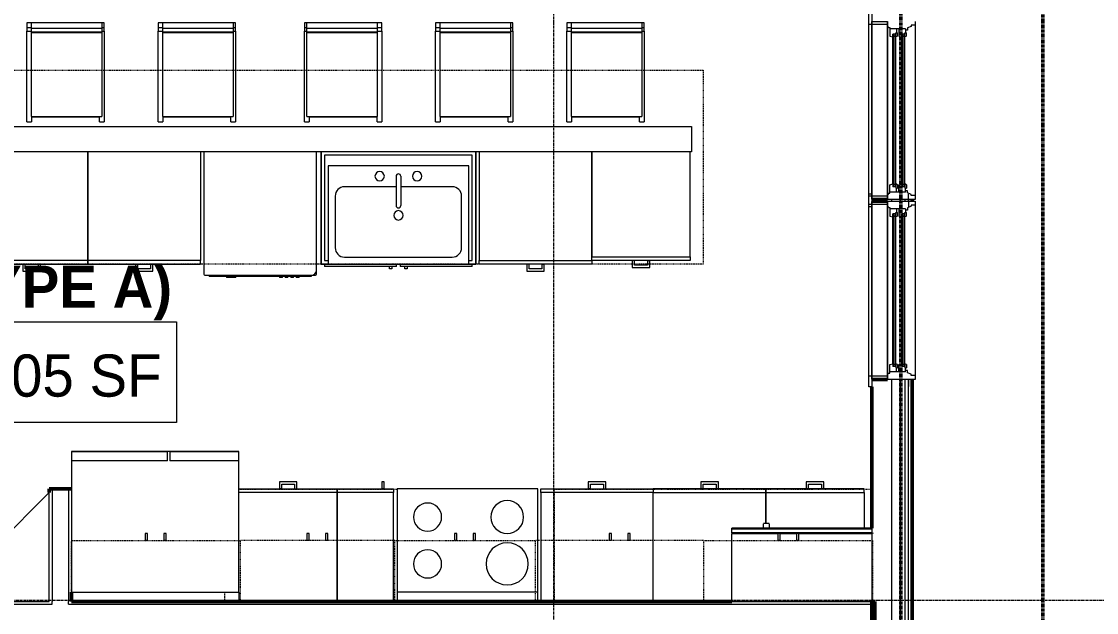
# Model space of a CAD drawing. Header units: inches. Extents: x -4266 to -1814, y 9706 to 12441.
# Drawn here: x -2286.9 to -2057.5, y 11844.6 to 11970.8 of the extents above; entities that cross this region are included whole.
import ezdxf

# ---------------------------------------------------------------- set-up
doc = ezdxf.new("R2010")
doc.units = ezdxf.units.IN
doc.header["$MEASUREMENT"] = 0
for name, pattern in [('Dash', [0.25, 0.125, -0.125]), ('Dash 1_16_', [0.125, 0.0625, -0.0625]), ('Grid Line 1_2_', [0.875, 0.5, -0.125, 0.125, -0.125])]:
    doc.linetypes.add(name, pattern=pattern)
for name, color, linetype, lineweight in [('A-AREA-IDEN', 2, 'Continuous', 9), ('A-GLAZ-1', 7, 'Continuous', 9), ('A-GLAZ-2', 50, 'Continuous', 20), ('A-WALL-3', 250, 'Continuous', 50), ('A-WALL-4', 10, 'Continuous', 13), ('C-PROP-LINE-2', 91, 'Dash 1_16_', 50), ('I-FURN-1', 7, 'Continuous', 9), ('P-SANR-FIXT-2', 7, 'Continuous', 9), ('Q-CASE-2', 7, 'Continuous', 9), ('Q-CASE-4', 7, 'Dash', 9), ('Q-CASE-HDLN-1', 7, 'Dash', 9), ('Q-SPCQ-2', 7, 'Continuous', 9), ('S-GRID-1', 1, 'Grid Line 1_2_', 9)]:
    doc.layers.add(name, color=color, linetype=linetype, lineweight=lineweight)
doc.styles.add('Century Gothic', font='ufonts.com_century-gothic.ttf', dxfattribs={"height": 9})
doc.styles.add('Century Gothic_B', font='GOTHICB.TTF', dxfattribs={"height": 9})

msp = doc.modelspace()

# ---------------------------------------------------------------- linework, layer by layer
at = {"layer": 'A-AREA-IDEN', "flags": 128}
msp.add_lwpolyline([(-2336.30361, 11906.68741), (-2253.80597, 11906.68741), (-2253.80597, 11885.19135), (-2336.30361, 11885.19135)], close=True, dxfattribs=at)
at = {"layer": 'A-GLAZ-1'}
for p, q in [((-2106.07374, 11931.21518), (-2106.07374, 11972.36361)), ((-2105.44874, 11972.36361), (-2105.44874, 11931.21518)), ((-2105.44874, 11970.11361), (-2106.07374, 11970.11361)), ((-2105.44874, 11970.73861), (-2102.07374, 11970.73861)), ((-2105.44874, 11932.84018), (-2105.44874, 11970.73861)), ((-2102.07374, 11970.11361), (-2105.44874, 11970.11361)), ((-2102.07374, 11970.73861), (-2102.07374, 11932.84018)), ((-2100.94874, 11936.09018), (-2100.94874, 11967.48861)), ((-2100.82374, 11968.08236), (-2100.82374, 11967.48861)), ((-2100.44874, 11967.61361), (-2100.82374, 11967.61361)), ((-2100.82374, 11936.09018), (-2100.82374, 11967.48861)), ((-2100.44874, 11968.08236), (-2100.44874, 11967.48861)), ((-2100.44874, 11936.09018), (-2100.44874, 11967.48861)), ((-2100.32374, 11936.09018), (-2100.32374, 11967.48861)), ((-2099.01124, 11936.09018), (-2099.01124, 11967.48861)), ((-2098.88624, 11968.08236), (-2098.88624, 11967.48861)), ((-2098.51124, 11967.61361), (-2098.88624, 11967.61361)), ((-2098.88624, 11936.09018), (-2098.88624, 11967.48861)), ((-2098.51124, 11968.08236), (-2098.51124, 11967.48861)), ((-2098.51124, 11936.09018), (-2098.51124, 11967.48861)), ((-2098.38624, 11936.09018), (-2098.38624, 11967.48861)), ((-2100.82374, 11935.49643), (-2100.82374, 11936.09018)), ((-2100.44874, 11935.96518), (-2100.82374, 11935.96518)), ((-2100.44874, 11935.49643), (-2100.44874, 11936.09018)), ((-2098.88624, 11935.49643), (-2098.88624, 11936.09018)), ((-2098.51124, 11935.96518), (-2098.88624, 11935.96518)), ((-2098.51124, 11935.49643), (-2098.51124, 11936.09018)), ((-2106.07374, 11933.96361), (-2105.44874, 11933.96361)), ((-2106.07374, 11892.81518), (-2106.07374, 11933.96361)), ((-2105.44874, 11933.46518), (-2106.07374, 11933.46518)), ((-2105.44874, 11933.96361), (-2105.44874, 11892.81518)), ((-2102.07374, 11933.46518), (-2105.44874, 11933.46518)), ((-2105.44874, 11931.71361), (-2106.07374, 11931.71361)), ((-2105.44874, 11931.21518), (-2106.07374, 11931.21518)), ((-2102.07374, 11932.84018), (-2105.44874, 11932.84018)), ((-2105.44874, 11932.33861), (-2102.07374, 11932.33861)), ((-2105.44874, 11894.44018), (-2105.44874, 11932.33861)), ((-2102.07374, 11931.71361), (-2105.44874, 11931.71361)), ((-2102.07374, 11932.33861), (-2102.07374, 11894.44018)), ((-2100.94874, 11897.69018), (-2100.94874, 11929.08861)), ((-2100.82374, 11929.68236), (-2100.82374, 11929.08861)), ((-2100.44874, 11929.21361), (-2100.82374, 11929.21361)), ((-2100.82374, 11897.69018), (-2100.82374, 11929.08861)), ((-2100.44874, 11929.68236), (-2100.44874, 11929.08861)), ((-2100.44874, 11897.69018), (-2100.44874, 11929.08861)), ((-2100.32374, 11897.69018), (-2100.32374, 11929.08861)), ((-2099.01124, 11897.69018), (-2099.01124, 11929.08861)), ((-2098.88624, 11929.68236), (-2098.88624, 11929.08861)), ((-2098.51124, 11929.21361), (-2098.88624, 11929.21361)), ((-2098.88624, 11897.69018), (-2098.88624, 11929.08861)), ((-2098.51124, 11929.68236), (-2098.51124, 11929.08861)), ((-2098.51124, 11897.69018), (-2098.51124, 11929.08861)), ((-2098.38624, 11897.69018), (-2098.38624, 11929.08861)), ((-2100.82374, 11897.09643), (-2100.82374, 11897.69018)), ((-2100.44874, 11897.56518), (-2100.82374, 11897.56518)), ((-2100.44874, 11897.09643), (-2100.44874, 11897.69018)), ((-2098.88624, 11897.09643), (-2098.88624, 11897.69018)), ((-2098.51124, 11897.56518), (-2098.88624, 11897.56518)), ((-2098.51124, 11897.09643), (-2098.51124, 11897.69018)), ((-2105.44874, 11895.06518), (-2106.07374, 11895.06518)), ((-2102.07374, 11895.06518), (-2105.44874, 11895.06518)), ((-2102.07374, 11894.44018), (-2105.44874, 11894.44018)), ((-2105.44874, 11892.81518), (-2106.07374, 11892.81518))]:
    msp.add_line(p, q, dxfattribs=at)
at = {"layer": 'A-GLAZ-2'}
for p, q in [((-2102.07374, 11932.77768), (-2102.07374, 11970.80111)), ((-2101.79358, 11969.45736), (-2102.07374, 11969.79125)), ((-2097.01124, 11969.71393), (-2097.82374, 11969.39486)), ((-2097.01124, 11969.98861), (-2097.01124, 11969.71393)), ((-2096.19874, 11969.98861), (-2097.01124, 11969.98861)), ((-2096.19874, 11970.80111), (-2096.19874, 11932.77768)), ((-2101.79358, 11969.45736), (-2101.57374, 11969.45736)), ((-2101.57374, 11969.45736), (-2101.57374, 11967.64486)), ((-2098.26124, 11969.20736), (-2101.57374, 11969.20736)), ((-2101.57374, 11967.64486), (-2100.94874, 11967.48861)), ((-2100.32374, 11968.08236), (-2100.94874, 11968.08236)), ((-2100.94874, 11967.48861), (-2100.94874, 11968.08236)), ((-2100.32374, 11968.36361), (-2099.97999, 11968.36361)), ((-2100.32374, 11967.49174), (-2100.32374, 11968.36361)), ((-2099.97999, 11967.64486), (-2100.32374, 11967.49174)), ((-2100.19874, 11969.20736), (-2100.19874, 11968.36361)), ((-2099.97999, 11967.64486), (-2099.97999, 11968.36361)), ((-2099.63624, 11969.20736), (-2099.63624, 11967.64486)), ((-2099.63624, 11967.64486), (-2099.01124, 11967.48861)), ((-2098.38624, 11968.08236), (-2099.01124, 11968.08236)), ((-2099.01124, 11967.48861), (-2099.01124, 11968.08236)), ((-2098.38624, 11968.36361), (-2098.04249, 11968.36361)), ((-2098.38624, 11967.49174), (-2098.38624, 11968.36361)), ((-2098.04249, 11967.64486), (-2098.38624, 11967.49174)), ((-2098.26124, 11969.20736), (-2098.26124, 11968.36361)), ((-2097.82374, 11968.92611), (-2098.26124, 11968.92611)), ((-2098.04249, 11967.64486), (-2098.04249, 11968.36361)), ((-2097.82374, 11969.39486), (-2097.82374, 11968.92611)), ((-2101.57374, 11935.93393), (-2100.94874, 11936.09018)), ((-2101.57374, 11934.12143), (-2101.57374, 11935.93393)), ((-2100.94874, 11936.09018), (-2100.94874, 11935.49643)), ((-2100.32374, 11935.49643), (-2100.94874, 11935.49643)), ((-2099.97999, 11935.93393), (-2100.32374, 11936.08705)), ((-2100.32374, 11936.08705), (-2100.32374, 11935.21518)), ((-2100.32374, 11935.21518), (-2099.97999, 11935.21518)), ((-2100.19874, 11934.37143), (-2100.19874, 11935.21518)), ((-2099.97999, 11935.93393), (-2099.97999, 11935.21518)), ((-2099.63624, 11935.93393), (-2099.01124, 11936.09018)), ((-2099.63624, 11934.37143), (-2099.63624, 11935.93393)), ((-2099.01124, 11936.09018), (-2099.01124, 11935.49643)), ((-2098.38624, 11935.49643), (-2099.01124, 11935.49643)), ((-2098.04249, 11935.93393), (-2098.38624, 11936.08705)), ((-2098.38624, 11936.08705), (-2098.38624, 11935.21518)), ((-2098.38624, 11935.21518), (-2098.04249, 11935.21518)), ((-2098.26124, 11934.37143), (-2098.26124, 11935.21518)), ((-2098.04249, 11935.93393), (-2098.04249, 11935.21518)), ((-2101.79358, 11934.12143), (-2102.07374, 11933.78755)), ((-2101.79358, 11934.12143), (-2101.57374, 11934.12143)), ((-2098.26124, 11934.37143), (-2101.57374, 11934.37143)), ((-2097.82374, 11934.65268), (-2098.26124, 11934.65268)), ((-2097.82374, 11934.18393), (-2097.82374, 11934.65268)), ((-2097.01124, 11933.86486), (-2097.82374, 11934.18393)), ((-2097.57374, 11932.40111), (-2097.57374, 11933.90111)), ((-2097.01124, 11933.59018), (-2097.01124, 11933.86486)), ((-2096.19874, 11933.59018), (-2097.01124, 11933.59018)), ((-2096.19874, 11932.77768), (-2102.07374, 11932.77768)), ((-2102.07374, 11932.40111), (-2096.19874, 11932.40111)), ((-2102.07374, 11894.37768), (-2102.07374, 11932.40111)), ((-2101.79358, 11931.05736), (-2102.07374, 11931.39125)), ((-2101.79358, 11931.05736), (-2101.57374, 11931.05736)), ((-2101.57374, 11931.05736), (-2101.57374, 11929.24486)), ((-2098.26124, 11930.80736), (-2101.57374, 11930.80736)), ((-2100.19874, 11930.80736), (-2100.19874, 11929.96361)), ((-2099.63624, 11930.80736), (-2099.63624, 11929.24486)), ((-2098.26124, 11930.80736), (-2098.26124, 11929.96361)), ((-2097.01124, 11931.31393), (-2097.82374, 11930.99486)), ((-2097.82374, 11930.99486), (-2097.82374, 11930.52611)), ((-2097.57374, 11932.77768), (-2097.57374, 11931.27768)), ((-2097.01124, 11931.58861), (-2097.01124, 11931.31393)), ((-2096.19874, 11931.58861), (-2097.01124, 11931.58861)), ((-2096.19874, 11932.40111), (-2096.19874, 11894.37768)), ((-2101.57374, 11929.24486), (-2100.94874, 11929.08861)), ((-2100.32374, 11929.68236), (-2100.94874, 11929.68236)), ((-2100.94874, 11929.08861), (-2100.94874, 11929.68236)), ((-2100.32374, 11929.96361), (-2099.97999, 11929.96361)), ((-2100.32374, 11929.09174), (-2100.32374, 11929.96361)), ((-2099.97999, 11929.24486), (-2100.32374, 11929.09174)), ((-2099.97999, 11929.24486), (-2099.97999, 11929.96361)), ((-2099.63624, 11929.24486), (-2099.01124, 11929.08861)), ((-2098.38624, 11929.68236), (-2099.01124, 11929.68236)), ((-2099.01124, 11929.08861), (-2099.01124, 11929.68236)), ((-2098.38624, 11929.96361), (-2098.04249, 11929.96361)), ((-2098.38624, 11929.09174), (-2098.38624, 11929.96361)), ((-2098.04249, 11929.24486), (-2098.38624, 11929.09174)), ((-2097.82374, 11930.52611), (-2098.26124, 11930.52611)), ((-2098.04249, 11929.24486), (-2098.04249, 11929.96361)), ((-2101.57374, 11897.53393), (-2100.94874, 11897.69018)), ((-2101.57374, 11895.72143), (-2101.57374, 11897.53393)), ((-2100.94874, 11897.69018), (-2100.94874, 11897.09643)), ((-2100.32374, 11897.09643), (-2100.94874, 11897.09643)), ((-2099.97999, 11897.53393), (-2100.32374, 11897.68705)), ((-2100.32374, 11897.68705), (-2100.32374, 11896.81518)), ((-2100.32374, 11896.81518), (-2099.97999, 11896.81518)), ((-2100.19874, 11895.97143), (-2100.19874, 11896.81518)), ((-2099.97999, 11897.53393), (-2099.97999, 11896.81518)), ((-2099.63624, 11897.53393), (-2099.01124, 11897.69018)), ((-2099.63624, 11895.97143), (-2099.63624, 11897.53393)), ((-2099.01124, 11897.69018), (-2099.01124, 11897.09643)), ((-2098.38624, 11897.09643), (-2099.01124, 11897.09643)), ((-2098.04249, 11897.53393), (-2098.38624, 11897.68705)), ((-2098.38624, 11897.68705), (-2098.38624, 11896.81518)), ((-2098.38624, 11896.81518), (-2098.04249, 11896.81518)), ((-2098.26124, 11895.97143), (-2098.26124, 11896.81518)), ((-2097.82374, 11896.25268), (-2098.26124, 11896.25268)), ((-2098.04249, 11897.53393), (-2098.04249, 11896.81518)), ((-2097.82374, 11895.78393), (-2097.82374, 11896.25268)), ((-2101.79358, 11895.72143), (-2102.07374, 11895.38755)), ((-2096.19874, 11894.37768), (-2102.07374, 11894.37768)), ((-2101.79358, 11895.72143), (-2101.57374, 11895.72143)), ((-2098.26124, 11895.97143), (-2101.57374, 11895.97143)), ((-2097.01124, 11895.46486), (-2097.82374, 11895.78393)), ((-2097.57374, 11894.37768), (-2097.57374, 11892.87768)), ((-2097.01124, 11895.19018), (-2097.01124, 11895.46486)), ((-2096.19874, 11895.19018), (-2097.01124, 11895.19018))]:
    msp.add_line(p, q, dxfattribs=at)
at = {"layer": 'A-WALL-3'}
for p, q in [((-2102.07374, 11932.77768), (-2105.44874, 11932.77768)), ((-2105.44874, 11932.40111), (-2102.07374, 11932.40111)), ((-2096.82374, 11932.40111), (-2096.82374, 11932.77768)), ((-2102.07374, 11894.37768), (-2105.44874, 11894.37768)), ((-2096.82374, 11778.80111), (-2096.82374, 11894.37768)), ((-2105.44874, 11892.81518), (-2105.44874, 11862.5792)), ((-2276.26312, 11870.97986), (-2281.01312, 11870.97986)), ((-2281.01312, 11870.97986), (-2281.01312, 11870.21683)), ((-2105.44874, 11861.58616), (-2105.44874, 11861.46805)), ((-2276.26312, 11846.97986), (-2276.26312, 11848.97986)), ((-2135.33063, 11846.97986), (-2276.26312, 11846.97986)), ((-2104.77936, 11846.97986), (-2105.44874, 11846.97986)), ((-2105.44874, 11846.97986), (-2105.44874, 11840.1894)), ((-2104.77936, 11842.22986), (-2104.77936, 11846.97986))]:
    msp.add_line(p, q, dxfattribs=at)
at = {"layer": 'A-WALL-4'}
for p, q in [((-2297.94874, 11948.35486), (-2143.94874, 11948.35486)), ((-2143.94874, 11948.35486), (-2143.94874, 11942.97986)), ((-2143.94874, 11942.97986), (-2297.94874, 11942.97986)), ((-2101.13624, 11932.40111), (-2101.13624, 11932.77768)), ((-2099.32374, 11932.40111), (-2099.32374, 11932.77768)), ((-2098.32374, 11932.40111), (-2098.32374, 11932.77768)), ((-2097.57374, 11932.40111), (-2097.57374, 11932.77768)), ((-2101.13624, 11840.1894), (-2101.13624, 11894.37768)), ((-2099.32374, 11840.1894), (-2099.32374, 11894.37768)), ((-2098.32374, 11840.1894), (-2098.32374, 11894.37768)), ((-2097.57374, 11778.80111), (-2097.57374, 11894.37768)), ((-2280.38812, 11870.97986), (-2280.38812, 11846.97986)), ((-2276.88812, 11870.97986), (-2276.88812, 11846.97986)), ((-2303.9912, 11846.35486), (-2280.38812, 11846.35486)), ((-2280.38812, 11846.35486), (-2280.38812, 11846.97986)), ((-2276.88812, 11846.35486), (-2276.88812, 11846.97986)), ((-2276.88812, 11846.35486), (-2104.77936, 11846.35486))]:
    msp.add_line(p, q, dxfattribs=at)
at = {"layer": 'C-PROP-LINE-2'}
for p, q in [((-2068.92374, 11247.3894), (-2068.92374, 12118.5894)), ((-2099.26202, 11277.2894), (-2099.26202, 12088.5894))]:
    msp.add_line(p, q, dxfattribs=at)
at = {"layer": 'I-FURN-1'}
for p, q in [((-2284.76381, 11970.48163), (-2285.76381, 11970.48163)), ((-2285.76381, 11970.48163), (-2285.76381, 11969.49682)), ((-2284.76381, 11969.24058), (-2284.76381, 11970.48163)), ((-2269.76381, 11970.48163), (-2284.76381, 11970.48163)), ((-2269.26381, 11970.48163), (-2269.76381, 11970.48163)), ((-2269.76381, 11970.48163), (-2269.76381, 11969.24058)), ((-2269.26381, 11969.49682), (-2269.26381, 11970.48163)), ((-2256.76381, 11970.48163), (-2257.76381, 11970.48163)), ((-2257.76381, 11970.48163), (-2257.76381, 11969.49682)), ((-2256.76381, 11969.24058), (-2256.76381, 11970.48163)), ((-2241.76381, 11970.48163), (-2256.76381, 11970.48163)), ((-2241.26381, 11970.48163), (-2241.76381, 11970.48163)), ((-2241.76381, 11970.48163), (-2241.76381, 11969.24058)), ((-2241.26381, 11969.49682), (-2241.26381, 11970.48163)), ((-2226.04136, 11970.48163), (-2226.54136, 11970.48163)), ((-2226.54136, 11970.48163), (-2226.54136, 11969.49682)), ((-2226.04136, 11969.24058), (-2226.04136, 11970.48163)), ((-2211.04136, 11970.48163), (-2226.04136, 11970.48163)), ((-2211.04136, 11970.48163), (-2211.04136, 11969.24058)), ((-2210.04136, 11970.48163), (-2211.04136, 11970.48163)), ((-2210.04136, 11969.49682), (-2210.04136, 11970.48163)), ((-2197.54136, 11970.48163), (-2198.54136, 11970.48163)), ((-2198.54136, 11970.48163), (-2198.54136, 11969.49682)), ((-2197.54136, 11969.24058), (-2197.54136, 11970.48163)), ((-2182.54136, 11970.48163), (-2197.54136, 11970.48163)), ((-2182.04136, 11970.48163), (-2182.54136, 11970.48163)), ((-2182.54136, 11970.48163), (-2182.54136, 11969.24058)), ((-2182.04136, 11969.49682), (-2182.04136, 11970.48163)), ((-2169.54136, 11970.48163), (-2170.54136, 11970.48163)), ((-2170.54136, 11970.48163), (-2170.54136, 11969.49682)), ((-2169.54136, 11969.24058), (-2169.54136, 11970.48163)), ((-2154.54136, 11970.48163), (-2169.54136, 11970.48163)), ((-2154.04136, 11970.48163), (-2154.54136, 11970.48163)), ((-2154.54136, 11970.48163), (-2154.54136, 11969.24058)), ((-2154.04136, 11969.49682), (-2154.04136, 11970.48163)), ((-2285.76381, 11969.49682), (-2284.76381, 11969.49682)), ((-2285.76381, 11969.49682), (-2285.76381, 11968.70143)), ((-2285.76381, 11968.70143), (-2284.76381, 11968.70143)), ((-2285.76381, 11952.76371), (-2285.76381, 11968.70143)), ((-2284.76381, 11968.57574), (-2284.76381, 11969.24058)), ((-2269.76381, 11969.24058), (-2284.76381, 11969.24058)), ((-2284.76381, 11968.57574), (-2269.76381, 11968.57574)), ((-2284.76381, 11968.4472), (-2284.76381, 11968.57574)), ((-2284.76381, 11952.8479), (-2284.76381, 11968.4472)), ((-2284.76381, 11968.4472), (-2269.76381, 11968.4472)), ((-2269.76381, 11969.49682), (-2269.26381, 11969.49682)), ((-2269.76381, 11969.24058), (-2269.76381, 11968.57574)), ((-2269.76381, 11968.70143), (-2269.26381, 11968.70143)), ((-2269.76381, 11968.57574), (-2269.76381, 11968.4472)), ((-2269.76381, 11968.4472), (-2269.76381, 11952.8479)), ((-2269.26381, 11968.70143), (-2269.26381, 11969.49682)), ((-2269.26381, 11968.70143), (-2269.26381, 11952.76371)), ((-2257.76381, 11969.49682), (-2256.76381, 11969.49682)), ((-2257.76381, 11969.49682), (-2257.76381, 11968.70143)), ((-2257.76381, 11968.70143), (-2256.76381, 11968.70143)), ((-2257.76381, 11952.76371), (-2257.76381, 11968.70143)), ((-2256.76381, 11968.57574), (-2256.76381, 11969.24058)), ((-2241.76381, 11969.24058), (-2256.76381, 11969.24058)), ((-2256.76381, 11968.57574), (-2241.76381, 11968.57574)), ((-2256.76381, 11968.4472), (-2256.76381, 11968.57574)), ((-2256.76381, 11952.8479), (-2256.76381, 11968.4472)), ((-2256.76381, 11968.4472), (-2241.76381, 11968.4472)), ((-2241.76381, 11969.49682), (-2241.26381, 11969.49682)), ((-2241.76381, 11969.24058), (-2241.76381, 11968.57574)), ((-2241.76381, 11968.70143), (-2241.26381, 11968.70143)), ((-2241.76381, 11968.57574), (-2241.76381, 11968.4472)), ((-2241.76381, 11968.4472), (-2241.76381, 11952.8479)), ((-2241.26381, 11968.70143), (-2241.26381, 11969.49682)), ((-2241.26381, 11968.70143), (-2241.26381, 11952.76371)), ((-2226.54136, 11969.49682), (-2226.04136, 11969.49682)), ((-2226.54136, 11969.49682), (-2226.54136, 11968.70143)), ((-2226.54136, 11968.70143), (-2226.04136, 11968.70143)), ((-2226.54136, 11952.76371), (-2226.54136, 11968.70143)), ((-2226.04136, 11968.57574), (-2226.04136, 11969.24058)), ((-2211.04136, 11969.24058), (-2226.04136, 11969.24058)), ((-2226.04136, 11968.57574), (-2211.04136, 11968.57574)), ((-2226.04136, 11968.4472), (-2226.04136, 11968.57574)), ((-2226.04136, 11952.8479), (-2226.04136, 11968.4472)), ((-2226.04136, 11968.4472), (-2211.04136, 11968.4472)), ((-2211.04136, 11969.49682), (-2210.04136, 11969.49682)), ((-2211.04136, 11969.24058), (-2211.04136, 11968.57574)), ((-2211.04136, 11968.70143), (-2210.04136, 11968.70143)), ((-2211.04136, 11968.57574), (-2211.04136, 11968.4472)), ((-2211.04136, 11968.4472), (-2211.04136, 11952.8479)), ((-2210.04136, 11968.70143), (-2210.04136, 11969.49682)), ((-2210.04136, 11968.70143), (-2210.04136, 11952.76371)), ((-2198.54136, 11969.49682), (-2197.54136, 11969.49682)), ((-2198.54136, 11969.49682), (-2198.54136, 11968.70143)), ((-2198.54136, 11968.70143), (-2197.54136, 11968.70143)), ((-2198.54136, 11952.76371), (-2198.54136, 11968.70143)), ((-2197.54136, 11968.57574), (-2197.54136, 11969.24058)), ((-2182.54136, 11969.24058), (-2197.54136, 11969.24058)), ((-2197.54136, 11968.57574), (-2182.54136, 11968.57574)), ((-2197.54136, 11968.4472), (-2197.54136, 11968.57574)), ((-2197.54136, 11952.8479), (-2197.54136, 11968.4472)), ((-2197.54136, 11968.4472), (-2182.54136, 11968.4472)), ((-2182.54136, 11969.49682), (-2182.04136, 11969.49682)), ((-2182.54136, 11969.24058), (-2182.54136, 11968.57574)), ((-2182.54136, 11968.70143), (-2182.04136, 11968.70143)), ((-2182.54136, 11968.57574), (-2182.54136, 11968.4472)), ((-2182.54136, 11968.4472), (-2182.54136, 11952.8479)), ((-2182.04136, 11968.70143), (-2182.04136, 11969.49682)), ((-2182.04136, 11968.70143), (-2182.04136, 11952.76371)), ((-2170.54136, 11969.49682), (-2169.54136, 11969.49682)), ((-2170.54136, 11969.49682), (-2170.54136, 11968.70143)), ((-2170.54136, 11968.70143), (-2169.54136, 11968.70143)), ((-2170.54136, 11952.76371), (-2170.54136, 11968.70143)), ((-2169.54136, 11968.57574), (-2169.54136, 11969.24058)), ((-2154.54136, 11969.24058), (-2169.54136, 11969.24058)), ((-2169.54136, 11968.57574), (-2154.54136, 11968.57574)), ((-2169.54136, 11968.4472), (-2169.54136, 11968.57574)), ((-2169.54136, 11952.8479), (-2169.54136, 11968.4472)), ((-2169.54136, 11968.4472), (-2154.54136, 11968.4472)), ((-2154.54136, 11969.49682), (-2154.04136, 11969.49682)), ((-2154.54136, 11969.24058), (-2154.54136, 11968.57574)), ((-2154.54136, 11968.70143), (-2154.04136, 11968.70143)), ((-2154.54136, 11968.57574), (-2154.54136, 11968.4472)), ((-2154.54136, 11968.4472), (-2154.54136, 11952.8479)), ((-2154.04136, 11968.70143), (-2154.04136, 11969.49682)), ((-2154.04136, 11968.70143), (-2154.04136, 11952.76371)), ((-2285.76381, 11951.26747), (-2285.76381, 11952.76371)), ((-2285.76381, 11949.34872), (-2285.76381, 11951.26747)), ((-2284.76381, 11950.59523), (-2284.76381, 11952.8479)), ((-2269.76381, 11952.8479), (-2269.76381, 11950.59523)), ((-2269.26381, 11952.76371), (-2269.26381, 11951.26747)), ((-2269.26381, 11951.26747), (-2269.26381, 11949.34872)), ((-2257.76381, 11951.26747), (-2257.76381, 11952.76371)), ((-2257.76381, 11949.34872), (-2257.76381, 11951.26747)), ((-2256.76381, 11950.59523), (-2256.76381, 11952.8479)), ((-2241.76381, 11952.8479), (-2241.76381, 11950.59523)), ((-2241.26381, 11952.76371), (-2241.26381, 11951.26747)), ((-2241.26381, 11951.26747), (-2241.26381, 11949.34872)), ((-2226.54136, 11951.26747), (-2226.54136, 11952.76371)), ((-2226.54136, 11949.34872), (-2226.54136, 11951.26747)), ((-2226.04136, 11950.59523), (-2226.04136, 11952.8479)), ((-2211.04136, 11952.8479), (-2211.04136, 11950.59523)), ((-2210.04136, 11952.76371), (-2210.04136, 11951.26747)), ((-2210.04136, 11951.26747), (-2210.04136, 11949.34872)), ((-2198.54136, 11951.26747), (-2198.54136, 11952.76371)), ((-2198.54136, 11949.34872), (-2198.54136, 11951.26747)), ((-2197.54136, 11950.59523), (-2197.54136, 11952.8479)), ((-2182.54136, 11952.8479), (-2182.54136, 11950.59523)), ((-2182.04136, 11952.76371), (-2182.04136, 11951.26747)), ((-2182.04136, 11951.26747), (-2182.04136, 11949.34872)), ((-2170.54136, 11951.26747), (-2170.54136, 11952.76371)), ((-2170.54136, 11949.34872), (-2170.54136, 11951.26747)), ((-2169.54136, 11950.59523), (-2169.54136, 11952.8479)), ((-2154.54136, 11952.8479), (-2154.54136, 11950.59523)), ((-2154.04136, 11952.76371), (-2154.04136, 11951.26747)), ((-2154.04136, 11951.26747), (-2154.04136, 11949.34872)), ((-2285.76381, 11949.34872), (-2284.76381, 11949.34872)), ((-2284.76381, 11950.49527), (-2284.76381, 11950.59523)), ((-2284.76381, 11950.49527), (-2284.76381, 11950.42492)), ((-2284.76381, 11950.48265), (-2269.76381, 11950.48265)), ((-2284.76381, 11950.42492), (-2284.76381, 11950.34622)), ((-2270.26381, 11950.34622), (-2284.76381, 11950.34622)), ((-2284.76381, 11950.34622), (-2284.76381, 11949.34872)), ((-2270.26381, 11950.42492), (-2270.26381, 11950.4986)), ((-2270.26381, 11950.34622), (-2270.26381, 11950.42492)), ((-2270.26381, 11949.34872), (-2270.26381, 11950.34622)), ((-2270.26381, 11949.34872), (-2269.26381, 11949.34872)), ((-2269.76381, 11950.59523), (-2269.76381, 11950.49527)), ((-2257.76381, 11949.34872), (-2256.76381, 11949.34872)), ((-2256.76381, 11950.49527), (-2256.76381, 11950.59523)), ((-2256.76381, 11950.49527), (-2256.76381, 11950.42492)), ((-2256.76381, 11950.48265), (-2241.76381, 11950.48265)), ((-2256.76381, 11950.42492), (-2256.76381, 11950.34622)), ((-2242.26381, 11950.34622), (-2256.76381, 11950.34622)), ((-2256.76381, 11950.34622), (-2256.76381, 11949.34872)), ((-2242.26381, 11950.42492), (-2242.26381, 11950.4986)), ((-2242.26381, 11950.34622), (-2242.26381, 11950.42492)), ((-2242.26381, 11949.34872), (-2242.26381, 11950.34622)), ((-2242.26381, 11949.34872), (-2241.26381, 11949.34872)), ((-2241.76381, 11950.59523), (-2241.76381, 11950.49527)), ((-2226.54136, 11949.34872), (-2225.54136, 11949.34872)), ((-2226.04136, 11950.49527), (-2226.04136, 11950.59523)), ((-2226.04136, 11950.48265), (-2211.04136, 11950.48265)), ((-2225.54136, 11950.4986), (-2225.54136, 11950.42492)), ((-2225.54136, 11950.42492), (-2225.54136, 11950.34622)), ((-2225.54136, 11950.34622), (-2225.54136, 11949.34872)), ((-2211.04136, 11950.34622), (-2225.54136, 11950.34622)), ((-2211.04136, 11950.59523), (-2211.04136, 11950.49527)), ((-2211.04136, 11950.42492), (-2211.04136, 11950.49527)), ((-2211.04136, 11950.34622), (-2211.04136, 11950.42492)), ((-2211.04136, 11949.34872), (-2211.04136, 11950.34622)), ((-2211.04136, 11949.34872), (-2210.04136, 11949.34872)), ((-2198.54136, 11949.34872), (-2197.54136, 11949.34872)), ((-2197.54136, 11950.49527), (-2197.54136, 11950.59523)), ((-2197.54136, 11950.49527), (-2197.54136, 11950.42492)), ((-2197.54136, 11950.48265), (-2182.54136, 11950.48265)), ((-2197.54136, 11950.42492), (-2197.54136, 11950.34622)), ((-2183.04136, 11950.34622), (-2197.54136, 11950.34622)), ((-2197.54136, 11950.34622), (-2197.54136, 11949.34872)), ((-2183.04136, 11950.42492), (-2183.04136, 11950.4986)), ((-2183.04136, 11950.34622), (-2183.04136, 11950.42492)), ((-2183.04136, 11949.34872), (-2183.04136, 11950.34622)), ((-2183.04136, 11949.34872), (-2182.04136, 11949.34872)), ((-2182.54136, 11950.59523), (-2182.54136, 11950.49527)), ((-2170.54136, 11949.34872), (-2169.54136, 11949.34872)), ((-2169.54136, 11950.49527), (-2169.54136, 11950.59523)), ((-2169.54136, 11950.49527), (-2169.54136, 11950.42492)), ((-2169.54136, 11950.48265), (-2154.54136, 11950.48265)), ((-2169.54136, 11950.42492), (-2169.54136, 11950.34622)), ((-2155.04136, 11950.34622), (-2169.54136, 11950.34622)), ((-2169.54136, 11950.34622), (-2169.54136, 11949.34872)), ((-2155.04136, 11950.42492), (-2155.04136, 11950.4986)), ((-2155.04136, 11950.34622), (-2155.04136, 11950.42492)), ((-2155.04136, 11949.34872), (-2155.04136, 11950.34622)), ((-2155.04136, 11949.34872), (-2154.04136, 11949.34872)), ((-2154.54136, 11950.59523), (-2154.54136, 11950.49527)), ((-2281.01312, 11870.21683), (-2304.25008, 11846.97986)), ((-2281.01312, 11846.97986), (-2281.01312, 11870.21683)), ((-2304.25008, 11846.97986), (-2281.01312, 11846.97986))]:
    msp.add_line(p, q, dxfattribs=at)
at = {"layer": 'P-SANR-FIXT-2'}
for p, q in [((-2191.47491, 11939.97986), (-2221.47491, 11939.97986)), ((-2221.47491, 11939.97986), (-2221.47491, 11918.97986)), ((-2191.47491, 11918.97986), (-2191.47491, 11939.97986)), ((-2206.97491, 11937.72986), (-2206.97491, 11931.47986)), ((-2205.97491, 11937.72986), (-2205.97491, 11931.47986)), ((-2206.97491, 11935.47986), (-2217.97491, 11935.47986)), ((-2194.97491, 11935.47986), (-2205.97491, 11935.47986)), ((-2219.97491, 11933.47986), (-2219.97491, 11922.47986)), ((-2192.97491, 11922.47986), (-2192.97491, 11933.47986)), ((-2217.97491, 11920.47986), (-2194.97491, 11920.47986)), ((-2221.47491, 11918.97986), (-2191.47491, 11918.97986))]:
    msp.add_line(p, q, dxfattribs=at)
for centre, radius, start, end in [((-2210.47491, 11937.72986), 1, 0, 180), ((-2210.47491, 11937.72986), 1, 180, 0), ((-2206.47491, 11937.72986), 0.5, 0, 180), ((-2202.47491, 11937.72986), 1, 0, 180), ((-2202.47491, 11937.72986), 1, 180, 0), ((-2217.97491, 11933.47986), 2, 90, 180), ((-2194.97491, 11933.47986), 2, 0, 90), ((-2206.47491, 11931.47986), 0.5, 180, 0), ((-2206.47491, 11929.38752), 1, 0, 180), ((-2206.47491, 11929.38752), 1, 180, 0), ((-2217.97491, 11922.47986), 2, 180, 270), ((-2194.97491, 11922.47986), 2, 270, 0)]:
    msp.add_arc(centre, radius, start, end, dxfattribs=at)
at = {"layer": 'Q-CASE-2'}
for p, q in [((-2272.7372, 11919.72986), (-2272.7372, 11942.97986)), ((-2272.7372, 11942.97986), (-2272.7372, 11919.72986)), ((-2248.7372, 11942.97986), (-2248.7372, 11919.72986)), ((-2222.97491, 11918.97986), (-2222.97491, 11942.97986)), ((-2222.97491, 11942.97986), (-2222.97491, 11918.97986)), ((-2222.22491, 11942.22986), (-2222.22491, 11919.72986)), ((-2190.72491, 11942.22986), (-2222.22491, 11942.22986)), ((-2190.72491, 11919.72986), (-2190.72491, 11942.22986)), ((-2189.97491, 11942.97986), (-2189.97491, 11918.97986)), ((-2189.97491, 11918.97986), (-2189.97491, 11942.97986)), ((-2189.21261, 11942.97986), (-2189.21261, 11919.72986)), ((-2165.21261, 11919.72986), (-2165.21261, 11942.97986)), ((-2165.21261, 11942.97986), (-2165.21261, 11920.51726)), ((-2144.21261, 11920.51726), (-2144.21261, 11942.97986)), ((-2272.7372, 11919.72986), (-2296.7372, 11919.72986)), ((-2272.7372, 11919.72986), (-2272.7372, 11918.97986)), ((-2248.7372, 11919.72986), (-2272.7372, 11919.72986)), ((-2272.7372, 11918.97986), (-2272.7372, 11919.72986)), ((-2248.7372, 11918.97986), (-2248.7372, 11919.72986)), ((-2222.22491, 11919.72986), (-2221.47491, 11919.72986)), ((-2191.47491, 11919.72986), (-2190.72491, 11919.72986)), ((-2189.21261, 11918.97986), (-2189.21261, 11919.72986)), ((-2189.21261, 11919.72986), (-2165.21261, 11919.72986)), ((-2165.21261, 11919.76726), (-2165.21261, 11920.51726)), ((-2165.21261, 11920.51726), (-2144.21261, 11920.51726)), ((-2144.21261, 11919.76726), (-2165.21261, 11919.76726)), ((-2165.21261, 11919.72986), (-2165.21261, 11918.97986)), ((-2156.58761, 11919.76726), (-2156.58761, 11918.26726)), ((-2156.08824, 11919.76726), (-2156.58761, 11919.76726)), ((-2156.08824, 11918.76664), (-2156.08824, 11919.76726)), ((-2153.33699, 11919.76726), (-2152.83761, 11919.76726)), ((-2153.33699, 11919.76726), (-2153.33699, 11918.76664)), ((-2152.83761, 11918.26726), (-2152.83761, 11919.76726)), ((-2144.21261, 11920.51726), (-2144.21261, 11919.76726)), ((-2296.7372, 11918.97986), (-2272.7372, 11918.97986)), ((-2286.6122, 11918.97986), (-2286.11283, 11918.97986)), ((-2286.6122, 11918.97986), (-2286.6122, 11917.47986)), ((-2286.6122, 11917.47986), (-2282.8622, 11917.47986)), ((-2286.11283, 11917.97924), (-2286.11283, 11918.97986)), ((-2283.36158, 11917.97924), (-2286.11283, 11917.97924)), ((-2282.8622, 11918.97986), (-2283.36158, 11918.97986)), ((-2283.36158, 11918.97986), (-2283.36158, 11917.97924)), ((-2282.8622, 11917.47986), (-2282.8622, 11918.97986)), ((-2272.7372, 11918.97986), (-2248.7372, 11918.97986)), ((-2262.6122, 11918.97986), (-2262.11283, 11918.97986)), ((-2262.6122, 11918.97986), (-2262.6122, 11917.47986)), ((-2262.6122, 11917.47986), (-2258.8622, 11917.47986)), ((-2262.11283, 11917.97924), (-2262.11283, 11918.97986)), ((-2259.36158, 11917.97924), (-2262.11283, 11917.97924)), ((-2258.8622, 11918.97986), (-2259.36158, 11918.97986)), ((-2259.36158, 11918.97986), (-2259.36158, 11917.97924)), ((-2258.8622, 11917.47986), (-2258.8622, 11918.97986)), ((-2221.47491, 11918.97986), (-2222.97491, 11918.97986)), ((-2222.97491, 11918.97986), (-2221.47491, 11918.97986)), ((-2222.22491, 11918.97986), (-2222.22491, 11918.47986)), ((-2206.84991, 11918.47986), (-2222.22491, 11918.47986)), ((-2208.34991, 11917.97986), (-2208.34991, 11918.47986)), ((-2207.84991, 11917.97986), (-2208.34991, 11917.97986)), ((-2207.84991, 11918.47986), (-2207.84991, 11917.97986)), ((-2206.84991, 11918.47986), (-2206.84991, 11918.97986)), ((-2206.09991, 11918.97986), (-2206.09991, 11918.47986)), ((-2190.72491, 11918.47986), (-2206.09991, 11918.47986)), ((-2205.09991, 11917.97986), (-2205.09991, 11918.47986)), ((-2204.59991, 11917.97986), (-2205.09991, 11917.97986)), ((-2204.59991, 11918.47986), (-2204.59991, 11917.97986)), ((-2189.97491, 11918.97986), (-2191.47491, 11918.97986)), ((-2191.47491, 11918.97986), (-2189.97491, 11918.97986)), ((-2190.72491, 11918.47986), (-2190.72491, 11918.97986)), ((-2165.21261, 11918.97986), (-2189.21261, 11918.97986)), ((-2179.08761, 11918.97986), (-2179.08761, 11917.47986)), ((-2178.58824, 11918.97986), (-2179.08761, 11918.97986)), ((-2179.08761, 11917.47986), (-2175.33761, 11917.47986)), ((-2178.58824, 11917.97924), (-2178.58824, 11918.97986)), ((-2175.83699, 11917.97924), (-2178.58824, 11917.97924)), ((-2175.83699, 11918.97986), (-2175.33761, 11918.97986)), ((-2175.83699, 11918.97986), (-2175.83699, 11917.97924)), ((-2175.33761, 11917.47986), (-2175.33761, 11918.97986)), ((-2156.58761, 11918.26726), (-2152.83761, 11918.26726)), ((-2153.33699, 11918.76664), (-2156.08824, 11918.76664)), ((-2240.51312, 11870.97986), (-2219.51312, 11870.97986)), ((-2228.13812, 11872.47986), (-2231.88812, 11872.47986)), ((-2231.88812, 11872.47986), (-2231.88812, 11870.97986)), ((-2231.38874, 11870.97986), (-2231.88812, 11870.97986)), ((-2231.38874, 11870.97986), (-2231.38874, 11871.98049)), ((-2231.38874, 11871.98049), (-2228.63749, 11871.98049)), ((-2228.63749, 11871.98049), (-2228.63749, 11870.97986)), ((-2228.63749, 11870.97986), (-2228.13812, 11870.97986)), ((-2228.13812, 11870.97986), (-2228.13812, 11872.47986)), ((-2219.51312, 11870.97986), (-2207.51312, 11870.97986)), ((-2219.51312, 11870.22986), (-2219.51312, 11870.97986)), ((-2219.51312, 11870.97986), (-2219.51312, 11870.22986)), ((-2209.52467, 11872.47912), (-2210.01312, 11872.47912)), ((-2210.01312, 11872.47912), (-2210.01312, 11870.97986)), ((-2209.52467, 11870.97986), (-2210.01312, 11870.97986)), ((-2209.52467, 11870.97986), (-2209.52467, 11872.47912)), ((-2207.51312, 11870.97986), (-2207.51312, 11870.22986)), ((-2176.06768, 11870.97986), (-2152.06768, 11870.97986)), ((-2176.06768, 11870.22986), (-2176.06768, 11870.97986)), ((-2162.19268, 11872.47986), (-2165.94268, 11872.47986)), ((-2165.94268, 11872.47986), (-2165.94268, 11870.97986)), ((-2165.44331, 11870.97986), (-2165.94268, 11870.97986)), ((-2165.44331, 11870.97986), (-2165.44331, 11871.98049)), ((-2165.44331, 11871.98049), (-2162.69206, 11871.98049)), ((-2162.69206, 11871.98049), (-2162.69206, 11870.97986)), ((-2162.69206, 11870.97986), (-2162.19268, 11870.97986)), ((-2162.19268, 11870.97986), (-2162.19268, 11872.47986)), ((-2152.06768, 11870.97986), (-2152.06768, 11870.22986)), ((-2152.06768, 11870.97986), (-2152.06768, 11870.22986)), ((-2128.06768, 11870.97986), (-2152.06768, 11870.97986)), ((-2138.19268, 11872.47986), (-2141.94268, 11872.47986)), ((-2141.94268, 11872.47986), (-2141.94268, 11870.97986)), ((-2141.94268, 11870.97986), (-2141.44331, 11870.97986)), ((-2141.44331, 11871.98049), (-2138.69206, 11871.98049)), ((-2141.44331, 11870.97986), (-2141.44331, 11871.98049)), ((-2138.69206, 11871.98049), (-2138.69206, 11870.97986)), ((-2138.19268, 11870.97986), (-2138.69206, 11870.97986)), ((-2138.19268, 11870.97986), (-2138.19268, 11872.47986)), ((-2128.06768, 11870.97986), (-2128.06768, 11870.22986)), ((-2107.06768, 11870.97986), (-2128.06768, 11870.97986)), ((-2128.06768, 11870.22986), (-2128.06768, 11870.97986)), ((-2115.69268, 11872.47986), (-2119.44268, 11872.47986)), ((-2119.44268, 11872.47986), (-2119.44268, 11870.97986)), ((-2119.44268, 11870.97986), (-2118.94331, 11870.97986)), ((-2118.94331, 11871.98049), (-2116.19206, 11871.98049)), ((-2118.94331, 11870.97986), (-2118.94331, 11871.98049)), ((-2116.19206, 11871.98049), (-2116.19206, 11870.97986)), ((-2115.69268, 11870.97986), (-2116.19206, 11870.97986)), ((-2115.69268, 11870.97986), (-2115.69268, 11872.47986)), ((-2107.06768, 11870.22986), (-2107.06768, 11870.97986)), ((-2219.51312, 11870.22986), (-2240.51312, 11870.22986)), ((-2207.51312, 11870.22986), (-2219.51312, 11870.22986)), ((-2219.51312, 11870.22986), (-2219.51312, 11846.97986)), ((-2219.51312, 11846.97986), (-2219.51312, 11870.22986)), ((-2207.51312, 11846.97986), (-2207.51312, 11870.22986)), ((-2152.06768, 11870.22986), (-2176.06768, 11870.22986)), ((-2176.06768, 11870.22986), (-2176.06768, 11846.97986)), ((-2152.06768, 11846.97986), (-2152.06768, 11870.22986)), ((-2152.06768, 11846.97986), (-2152.06768, 11870.22986)), ((-2152.06768, 11870.22986), (-2128.06768, 11870.22986)), ((-2128.06768, 11863.52984), (-2128.06768, 11870.22986)), ((-2128.06768, 11870.22986), (-2107.06768, 11870.22986)), ((-2128.06768, 11870.22986), (-2128.06768, 11863.52984)), ((-2107.06768, 11870.22986), (-2107.06768, 11862.57845)), ((-2105.44874, 11862.5792), (-2135.33063, 11862.5792)), ((-2135.33063, 11862.37356), (-2135.33063, 11862.5792)), ((-2105.44874, 11862.37356), (-2135.33063, 11862.37356)), ((-2135.33063, 11861.58616), (-2135.33063, 11862.37356)), ((-2127.3385, 11863.57901), (-2128.53061, 11863.57901)), ((-2128.53061, 11862.61464), (-2128.53061, 11863.52984)), ((-2127.3385, 11863.52984), (-2127.3385, 11862.61464)), ((-2105.44874, 11862.5792), (-2105.44874, 11862.37356)), ((-2105.44874, 11862.37356), (-2105.44874, 11861.58616)), ((-2260.02467, 11861.47912), (-2260.51312, 11861.47912)), ((-2260.51312, 11861.47912), (-2260.51312, 11859.97986)), ((-2260.02467, 11859.97986), (-2260.51312, 11859.97986)), ((-2260.02467, 11859.97986), (-2260.02467, 11861.47912)), ((-2256.02467, 11861.47912), (-2256.51312, 11861.47912)), ((-2256.51312, 11861.47912), (-2256.51312, 11859.97986)), ((-2256.02467, 11859.97986), (-2256.51312, 11859.97986)), ((-2256.02467, 11859.97986), (-2256.02467, 11861.47912)), ((-2225.51312, 11861.47912), (-2226.00156, 11861.47912)), ((-2226.00156, 11861.47912), (-2226.00156, 11859.97986)), ((-2225.51312, 11859.97986), (-2226.00156, 11859.97986)), ((-2225.51312, 11859.97986), (-2225.51312, 11861.47912)), ((-2221.51312, 11861.47912), (-2222.00156, 11861.47912)), ((-2222.00156, 11861.47912), (-2222.00156, 11859.97986)), ((-2221.51312, 11859.97986), (-2222.00156, 11859.97986)), ((-2221.51312, 11859.97986), (-2221.51312, 11861.47912)), ((-2194.02467, 11861.47912), (-2194.51312, 11861.47912)), ((-2194.51312, 11861.47912), (-2194.51312, 11859.97986)), ((-2194.02467, 11859.97986), (-2194.51312, 11859.97986)), ((-2194.02467, 11859.97986), (-2194.02467, 11861.47912)), ((-2190.02467, 11861.47912), (-2190.51312, 11861.47912)), ((-2190.51312, 11861.47912), (-2190.51312, 11859.97986)), ((-2190.02467, 11859.97986), (-2190.51312, 11859.97986)), ((-2190.02467, 11859.97986), (-2190.02467, 11861.47912)), ((-2161.01312, 11861.47912), (-2161.50156, 11861.47912)), ((-2161.50156, 11861.47912), (-2161.50156, 11859.97986)), ((-2161.01312, 11859.97986), (-2161.50156, 11859.97986)), ((-2161.01312, 11859.97986), (-2161.01312, 11861.47912)), ((-2157.01312, 11861.47912), (-2157.50156, 11861.47912)), ((-2157.50156, 11861.47912), (-2157.50156, 11859.97986)), ((-2157.01312, 11859.97986), (-2157.50156, 11859.97986)), ((-2157.01312, 11859.97986), (-2157.01312, 11861.47912)), ((-2105.44874, 11861.58616), (-2135.33063, 11861.58616)), ((-2135.33063, 11846.97986), (-2135.33063, 11861.46805)), ((-2135.33063, 11861.46805), (-2125.51312, 11861.46805)), ((-2128.06768, 11861.46805), (-2128.06768, 11861.58616)), ((-2128.06768, 11861.58616), (-2128.06768, 11861.46805)), ((-2125.02467, 11861.47912), (-2125.51312, 11861.47912)), ((-2125.51312, 11861.47912), (-2125.51312, 11859.97986)), ((-2125.02467, 11859.97986), (-2125.51312, 11859.97986)), ((-2125.02467, 11859.97986), (-2125.02467, 11861.47912)), ((-2125.02467, 11861.46805), (-2121.51312, 11861.46805)), ((-2121.02467, 11861.47912), (-2121.51312, 11861.47912)), ((-2121.51312, 11861.47912), (-2121.51312, 11859.97986)), ((-2121.02467, 11859.97986), (-2121.51312, 11859.97986)), ((-2121.02467, 11859.97986), (-2121.02467, 11861.47912)), ((-2121.02467, 11861.46805), (-2105.44874, 11861.46805)), ((-2107.06768, 11861.58616), (-2107.06768, 11861.46805)), ((-2105.44874, 11861.46805), (-2105.44874, 11846.97986)), ((-2240.51312, 11848.97986), (-2240.51312, 11846.97986)), ((-2135.33063, 11846.97986), (-2105.44874, 11846.97986))]:
    msp.add_line(p, q, dxfattribs=at)
at = {"layer": 'Q-CASE-4'}
for p, q in [((-2276.26312, 11846.97986), (-2276.26312, 11859.97986)), ((-2276.26312, 11859.97986), (-2240.26312, 11859.97986)), ((-2240.26312, 11859.97986), (-2240.26312, 11846.97986)), ((-2207.26312, 11859.97986), (-2240.26312, 11859.97986)), ((-2240.26312, 11859.97986), (-2240.26312, 11846.97986)), ((-2207.26312, 11846.97986), (-2207.26312, 11859.97986)), ((-2207.26312, 11859.97986), (-2177.26312, 11859.97986)), ((-2207.26312, 11846.97986), (-2207.26312, 11859.97986)), ((-2177.26312, 11859.97986), (-2177.26312, 11846.97986)), ((-2177.26312, 11859.97986), (-2177.26312, 11846.97986)), ((-2141.26312, 11859.97986), (-2177.26312, 11859.97986)), ((-2141.26312, 11846.97986), (-2141.26312, 11859.97986)), ((-2141.26312, 11859.97986), (-2105.26312, 11859.97986)), ((-2141.26312, 11846.97986), (-2141.26312, 11859.97986)), ((-2105.26312, 11859.97986), (-2105.26312, 11846.97986)), ((-2240.26312, 11846.97986), (-2276.26312, 11846.97986)), ((-2240.26312, 11846.97986), (-2207.26312, 11846.97986)), ((-2177.26312, 11846.97986), (-2207.26312, 11846.97986)), ((-2177.26312, 11846.97986), (-2141.26312, 11846.97986)), ((-2105.26312, 11846.97986), (-2141.26312, 11846.97986))]:
    msp.add_line(p, q, dxfattribs=at)
at = {"layer": 'Q-CASE-HDLN-1'}
for p, q in [((-2299.47491, 11960.35486), (-2141.44874, 11960.35486)), ((-2141.44874, 11960.35486), (-2141.44874, 11918.97986)), ((-2141.44874, 11918.97986), (-2299.47491, 11918.97986)), ((-2240.51312, 11870.93479), (-2206.75082, 11870.93479)), ((-2173.13187, 11846.97986), (-2173.13187, 11870.93479)), ((-2173.13187, 11870.93479), (-2105.44874, 11870.93479)), ((-2243.51312, 11846.97986), (-2243.51312, 11848.97986))]:
    msp.add_line(p, q, dxfattribs=at)
at = {"layer": 'Q-SPCQ-2'}
for p, q in [((-2247.97491, 11942.97986), (-2247.97491, 11916.80171)), ((-2223.97491, 11917.67671), (-2223.97491, 11942.97986)), ((-2223.97491, 11916.80171), (-2223.97491, 11917.67671)), ((-2247.77806, 11916.60486), (-2225.04676, 11916.60486)), ((-2246.88196, 11916.60486), (-2246.88196, 11916.35486)), ((-2225.06784, 11916.35486), (-2246.88196, 11916.35486)), ((-2243.15087, 11916.35486), (-2243.15087, 11916.10486)), ((-2242.16661, 11916.10486), (-2243.15087, 11916.10486)), ((-2241.18236, 11916.10486), (-2242.16661, 11916.10486)), ((-2241.18236, 11916.10486), (-2241.18236, 11916.35486)), ((-2231.82487, 11916.35486), (-2231.82487, 11916.10486)), ((-2231.23432, 11916.10486), (-2231.82487, 11916.10486)), ((-2231.23432, 11916.10486), (-2231.23432, 11916.35486)), ((-2230.64377, 11916.35486), (-2230.64377, 11916.10486)), ((-2230.05322, 11916.10486), (-2230.64377, 11916.10486)), ((-2230.05322, 11916.10486), (-2230.05322, 11916.35486)), ((-2229.46267, 11916.35486), (-2229.46267, 11916.10486)), ((-2228.87212, 11916.10486), (-2229.46267, 11916.10486)), ((-2228.87212, 11916.10486), (-2228.87212, 11916.35486)), ((-2228.28157, 11916.35486), (-2228.28157, 11916.10486)), ((-2227.69101, 11916.10486), (-2228.28157, 11916.10486)), ((-2227.69101, 11916.10486), (-2227.69101, 11916.35486)), ((-2225.06784, 11916.60504), (-2225.06784, 11916.35486)), ((-2225.04676, 11916.60486), (-2224.17176, 11916.60486)), ((-2240.51312, 11878.97986), (-2276.26312, 11878.97986)), ((-2276.26312, 11878.97986), (-2276.26312, 11848.97986)), ((-2276.26312, 11878.97986), (-2255.76312, 11878.97986)), ((-2276.26312, 11878.97986), (-2276.26312, 11876.97986)), ((-2255.76312, 11876.97986), (-2255.76312, 11878.97986)), ((-2255.26312, 11878.97986), (-2240.51312, 11878.97986)), ((-2255.26312, 11878.97986), (-2255.26312, 11876.97986)), ((-2240.51312, 11848.97986), (-2240.51312, 11878.97986)), ((-2240.51312, 11876.97986), (-2240.51312, 11878.97986)), ((-2255.76312, 11876.97986), (-2276.26312, 11876.97986)), ((-2240.51312, 11876.97986), (-2255.26312, 11876.97986)), ((-2176.75082, 11870.97986), (-2206.75082, 11870.97986)), ((-2206.75082, 11870.97986), (-2206.75082, 11846.97986)), ((-2176.75082, 11846.97986), (-2176.75082, 11870.97986)), ((-2276.26312, 11848.97986), (-2240.51312, 11848.97986)), ((-2176.75082, 11848.97986), (-2206.75082, 11848.97986))]:
    msp.add_line(p, q, dxfattribs=at)
for centre, radius, start, end in [((-2225.04676, 11917.67671), 1.07185, 270, 360), ((-2247.77806, 11916.80171), 0.19685, 180, 270), ((-2247.77806, 11916.80171), 0.19685, 180, 255), ((-2224.17176, 11916.80171), 0.19685, 270, 0), ((-2200.25082, 11864.97986), 3, 0, 180), ((-2183.25082, 11864.97986), 3.5, 0, 180), ((-2200.25082, 11864.97986), 3, 180, 0), ((-2183.25082, 11864.97986), 3.5, 180, 0), ((-2200.25082, 11854.97986), 3, 0, 180), ((-2183.25082, 11854.97986), 4.5, 0, 180), ((-2200.25082, 11854.97986), 3, 180, 0), ((-2183.25082, 11854.97986), 4.5, 180, 0)]:
    msp.add_arc(centre, radius, start, end, dxfattribs=at)
at = {"layer": 'S-GRID-1'}
for p, q in [((-2173.32374, 9836.17969), (-2173.32374, 12376.79045)), ((-1814.20638, 11847.1894), (-4168.71446, 11847.1894))]:
    msp.add_line(p, q, dxfattribs=at)

# ---------------------------------------------------------------- texts
at = {"layer": 'A-AREA-IDEN', "char_height": 9, "attachment_point": 1}
for s, insert, width, style in [('2BD (TYPE A)', (-2333.68156, 11918.65556), 93.324, 'Century Gothic_B'), ('120 - 1105 SF', (-2333.30361, 11899.68741), 92.415, 'Century Gothic')]:
    msp.add_mtext(s, dxfattribs=dict(at, insert=insert, width=width, style=style))

doc.saveas('drawing.dxf')
